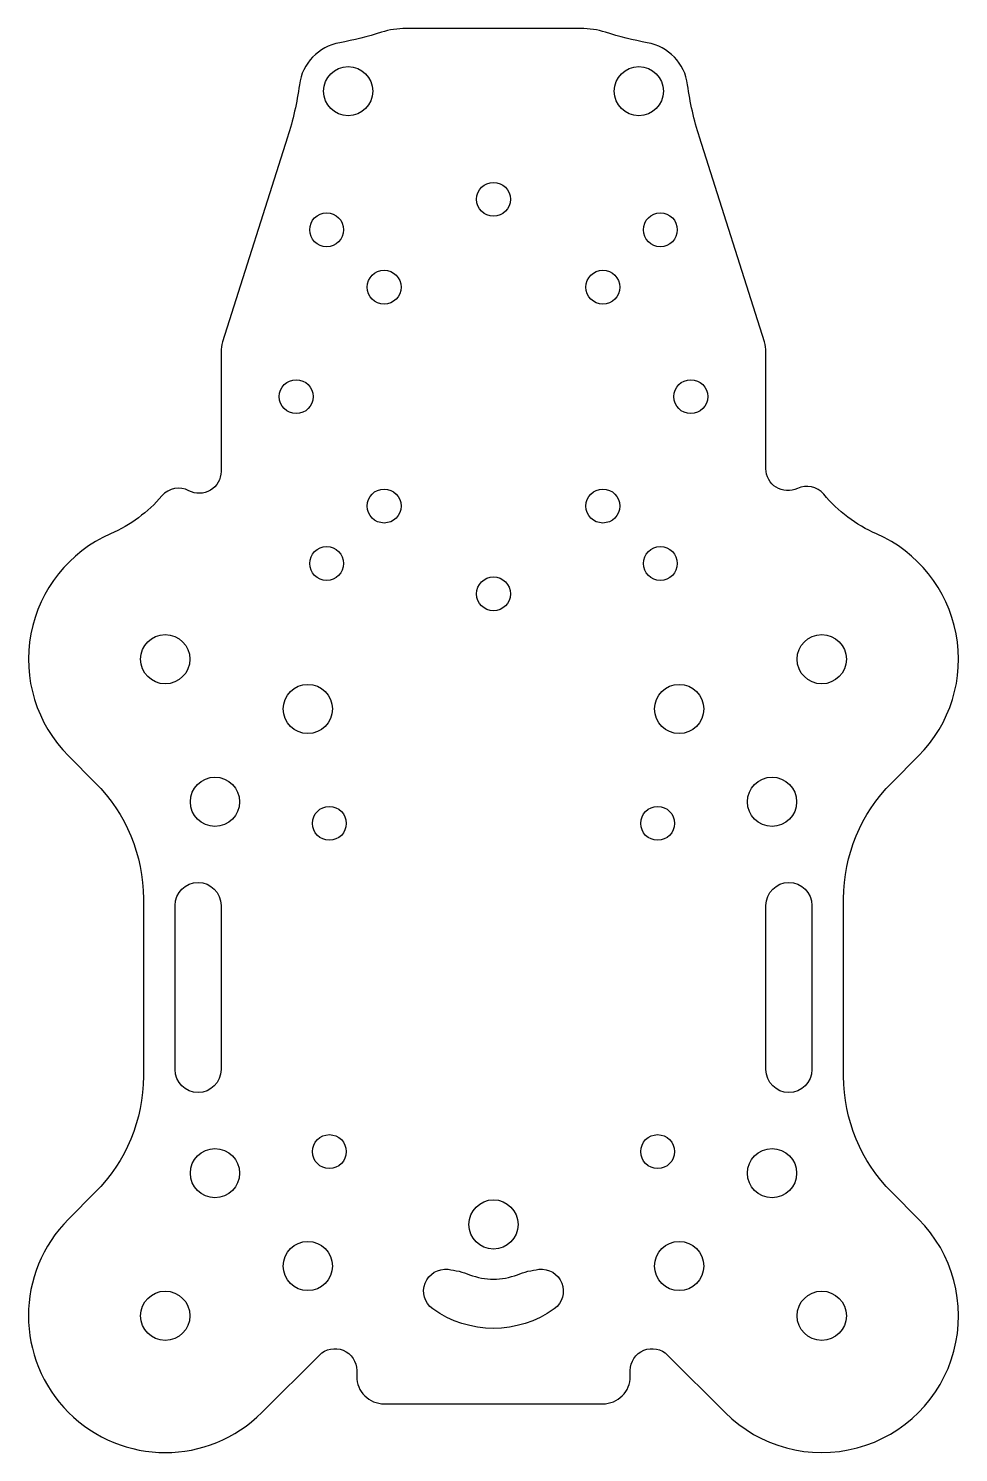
# Model space of a CAD drawing. Header units: inches. Extents: x -1.28 to 2.07, y -0.18 to 4.95.
import ezdxf

# ---------------------------------------------------------------- set-up
doc = ezdxf.new("R2010")
doc.units = ezdxf.units.IN
doc.header["$MEASUREMENT"] = 0

msp = doc.modelspace()

# ---------------------------------------------------------------- linework, layer by layer
msp.add_line((0.7078, 4.9487), (0.0796, 4.9487))
msp.add_lwpolyline([(-0.0094, 4.9348, -0.035187), (-0.1598, 4.8975, 0.327436), (-0.3049, 4.7463, -0.043938), (-0.347, 4.5576), (-0.5811, 3.8208, 0.077044), (-0.5866, 3.7851), (-0.5866, 3.3548, -0.566198), (-0.7024, 3.2853, 0.35192), (-0.7993, 3.267, -0.113658), (-0.984, 3.1303, 0.528685), (-1.1354, 2.3311), (-1.0391, 2.2349, -0.198912), (-0.8661, 1.8173), (-0.8661, 1.1788, -0.198912), (-1.0391, 0.7612), (-1.1354, 0.6649, 1), (-0.4394, -0.0311), (-0.2328, 0.1755, -0.668179), (-0.0984, 0.1198), (-0.0984, 0.0984, 0.414214), (0, 0), (0.7874, 0, 0.414214), (0.8858, 0.0984), (0.8858, 0.1198, -0.668179), (1.0202, 0.1755), (1.2268, -0.0311, 1.000006), (1.9228, 0.6649), (1.8265, 0.7612, -0.198912), (1.6535, 1.1788), (1.6535, 1.8173, -0.198912), (1.8265, 2.2349), (1.9228, 2.3311, 0.528687), (1.7714, 3.1303, -0.117448), (1.5818, 3.2728, 0.344754), (1.487, 3.2935, -0.552895), (1.374, 3.3644), (1.374, 3.7851, 0.077044), (1.3685, 3.8208), (1.1345, 4.5576, -0.043938), (1.0923, 4.7463, 0.327436), (0.9472, 4.8975, -0.035187), (0.7968, 4.9348)], format="xyb")
for points in [[(-0.752, 1.2028), (-0.752, 1.7933, -1), (-0.5866, 1.7933), (-0.5866, 1.2028, -1)], [(1.5394, 1.7933), (1.5394, 1.2028, -1), (1.374, 1.2028), (1.374, 1.7933, -1)], [(0.2303, 0.484, -0.063767), (0.3079, 0.4646, 0.187961), (0.4795, 0.4646, -0.063767), (0.5571, 0.484, -0.773781), (0.6123, 0.3419, -0.322679), (0.1751, 0.3419, -0.773781)]]:
    msp.add_lwpolyline(points, format="xyb", close=True)
for centre, radius in [((-0.1293, 4.723), 0.0886), ((0.9167, 4.723), 0.0886), ((0.3937, 4.334), 0.061), ((-0.2067, 4.2244), 0.061), ((0.9941, 4.2244), 0.061), ((0, 4.0177), 0.061), ((0.7874, 4.0177), 0.061), ((-0.3161, 3.624), 0.061), ((1.1035, 3.624), 0.061), ((0, 3.2303), 0.061), ((0.7874, 3.2303), 0.061), ((-0.2067, 3.0236), 0.061), ((0.9941, 3.0236), 0.061), ((0.3937, 2.9141), 0.061), ((-0.7874, 2.6791), 0.0886), ((1.5748, 2.6791), 0.0886), ((-0.2744, 2.5002), 0.0886), ((1.0618, 2.5002), 0.0886), ((-0.6085, 2.1662), 0.0886), ((1.3959, 2.1662), 0.0886), ((-0.1969, 2.0886), 0.061), ((0.9843, 2.0886), 0.061), ((-0.1969, 0.9075), 0.061), ((0.9843, 0.9075), 0.061), ((-0.6085, 0.8299), 0.0886), ((1.3959, 0.8299), 0.0886), ((0.3937, 0.6454), 0.0886), ((-0.2744, 0.4958), 0.0886), ((1.0618, 0.4958), 0.0886), ((-0.7874, 0.3169), 0.0886), ((1.5748, 0.3169), 0.0886)]:
    msp.add_circle(centre, radius)
for centre, major_axis, start_param, end_param in [((0.1055, 4.6893), (0.2624, -0.1166), 2.036932, 2.364782), ((0.6819, 4.6893), (0.2624, 0.1166), 0.776811, 1.104661)]:
    msp.add_ellipse(centre, major_axis=major_axis, ratio=0.883171, start_param=start_param, end_param=end_param)

doc.saveas('drawing.dxf')
